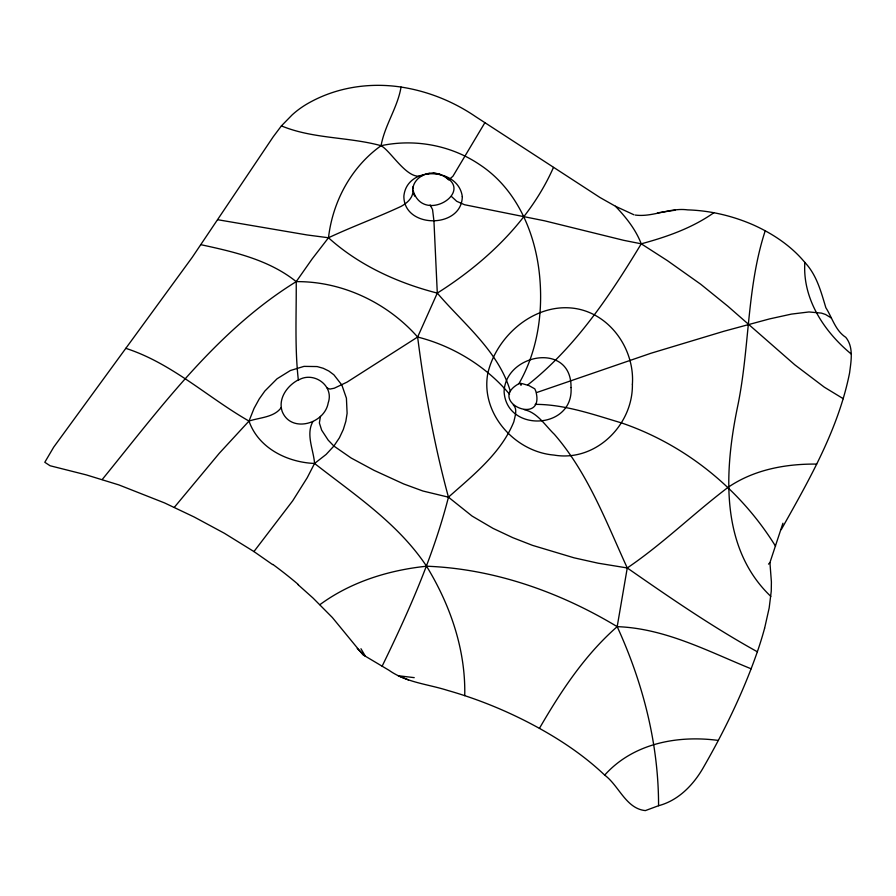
<?xml version="1.0" encoding="UTF-8"?>
<svg xmlns="http://www.w3.org/2000/svg" width="896" height="896" viewBox="0 0 896 896"><rect width="100%" height="100%" fill="white"/><g stroke="black" fill="none" stroke-linecap="round" stroke-linejoin="round"><path stroke-width="1.34" d="M518.874 383.712L521.058 383.286L520.968 385.213L521.024 383.656L522.357 383.678L528.954 385.582L534.789 388.842L535.83 391.261C545.619 427.291 486.158 401.666 518.874 383.712C537.813 350.907 543.323 311.662 539.448 274.344C535.035 231.93 516.398 188.754 479.797 164.707C451.203 145.253 414.859 138.544 381.08 145.69C351.187 167.003 332.674 201.589 328.485 237.765L312.144 258.933L296.218 281.635C296.475 314.373 294.65 347.278 298.323 379.893C287.381 385.56 277.794 398.552 282.206 411.544C291.133 433.586 324.722 423.808 328.194 402.886C334.443 385.347 313.006 370.619 297.987 380.397M782.936 523.23L769.922 562.598L771.4 581.963L771.254 591.181L769.171 607.97L764.613 628.264M413.078 190.322C423.483 227.136 482.563 187.152 436.811 173.522C425.208 170.89 411.174 179.637 412.877 192.461C412.048 198.867 406.526 203.325 401.251 206.304C377.306 217.493 352.419 226.531 328.485 237.765L306.992 234.942L217.75 219.722M272.574 564.581L253.938 551.566L224.381 533.277L194.163 516.992L164.562 502.925L118.877 484.915L86.386 474.914L50.086 465.752L44.8 462.28L53.693 447.16L192.248 257.309L273.213 136.808L281.411 125.888L292.152 114.89A115.394 91.706 17.5 0 1 311.494 101.483C338.733 86.946 370.642 82.477 401.038 87.058C397.69 107.498 384.709 125.149 381.08 145.69C391.653 151.626 408.621 182.538 423.36 175.078M412.877 188.854L413.202 186.446M298.066 584.685L313.051 598.069L332.382 617.546L362.936 654.774L389.077 670.32C406.291 682.506 427.997 684.152 447.63 690.413C476.112 698.488 503.709 709.587 529.939 723.262C556.853 737.374 582.624 754.107 604.688 775.118C619.013 785.736 625.934 808.651 645.366 810.6L658.56 805.717C658.672 743.803 642.902 682.741 617.187 626.651L627.256 567.963C606.2 521.942 587.966 473.054 554.366 434.314C545.216 425.566 537.443 412.474 524.294 409.718M430.125 204.96L432.555 209.552L433.944 221.032L437.293 293.093L417.637 337.03C424.491 391.003 434.168 444.651 448.459 497.179C433.406 556.046 408.643 611.722 382.133 666.198M781.245 529.626C809.088 479.987 838.365 429.352 849.587 372.904C851.043 361.323 853.877 347.155 845.779 337.333C835.33 330.534 832.227 317.699 825.854 307.709C821.016 291.726 816.726 274.994 804.854 262.438C791.067 245.773 772.61 233.565 752.998 224.773C732.379 215.824 710.102 210.56 687.624 209.877C669.771 207.424 652.68 217.426 635.23 215.051M765.218 230.798C746.805 286.978 749.638 347.099 738.002 404.645C724.483 468.843 719.051 547.154 770.818 596.389M764.579 628.298A139.742 30.733 -64.1 0 1 757.333 651.818C743.478 691.589 725.054 729.68 704.122 766.192C694.142 784.168 678.899 800.374 658.56 805.717M320.443 416.371L319.368 422.957L321.664 430.17L328.216 440.171L333.883 446.051L351.131 458.002L373.99 470.322L403.637 483.93L422.901 491.008L448.459 497.179L472.091 516.074L493.024 528.371L512.859 537.701L532.47 545.35L574.09 557.827L598.069 563.181L627.256 567.963C669.581 597.43 712.208 626.774 757.366 651.784M174.306 507.349L219.386 453.163L248.998 421.075L254.061 408.352L259.269 398.888L264.835 391.048L277.054 378.784L290.349 370.53L304.002 366.374L317.15 366.565L323.243 368.29L328.854 371.045L333.894 374.819L341.846 385.011L346.416 398.194L347.11 413.302L345.834 421.322L343.314 429.509L339.427 437.774L333.883 446.051L326.133 454.429L314.563 463.456L307.238 477.702L292.712 500.786L253.938 551.566M553.47 167.418C530.018 220.573 485.789 262.461 437.293 293.093C397.768 282.979 358.938 265.328 328.485 237.765M281.266 407.534C274.165 417.525 259.594 417.469 248.998 421.075C207.57 397.398 172.054 363.306 125.787 348.331M539.426 728.37C560.862 691.342 584.741 655.054 617.187 626.651C665.022 628.342 707.784 651.168 751.15 668.808M713.888 212.71C692.126 228.066 666.758 236.936 641.245 243.813C609.997 295.49 575.512 347.211 527.621 385.011M484.893 122.685L452.939 176.232L448.706 179.928L443.845 175.717M312.827 421.725C305.659 434.392 313.622 450.128 314.563 463.456C354.502 494.715 397.902 523.208 426.563 566.216C450.285 605.069 465.774 649.746 464.733 695.643M102.2 479.528C160.44 407.949 216.418 330.893 296.218 281.635C342.238 281.21 387.33 302.725 417.637 337.03C452.883 345.934 486.248 366.285 509.555 394.251M768.51 564.11L769.922 562.598M604.688 775.118C633.08 743.322 677.667 735 718.334 740.432M448.459 497.179C472.998 475.272 501.178 453.174 513.845 421.747C514.898 416.595 517.821 408.946 513.262 404.869M627.256 567.963C663.006 543.715 693.806 513.262 728.179 487.278C754.141 469.571 785.758 463.781 816.67 464.083M319.917 604.654C350.874 581.874 388.629 570.181 426.563 566.216C493.853 568.702 559.843 592.054 617.187 626.651M417.637 337.03L347.032 382.133L334.253 388.226L329.918 389.077L327.23 388.069M536.581 392.571L651 353.237L723.822 331.285L769.518 318.92L791.437 314.104L808.976 311.954L821.43 313.107L825.518 314.462L831.41 318.046M426.283 174.093L429.554 173.41M657.44 212.89L675.024 210.202M535.147 404.365C564.525 404.286 593.432 414.557 621.387 422.878C685.216 444.64 740.096 488.97 775.544 546.213M433.126 173.118L440.238 174.272M314.563 463.456C287.358 462.381 258.384 448.179 248.998 421.075M414.221 677.645L398.194 675.73L408.498 679.93M401.038 87.058C427.784 91.134 453.41 101.45 475.731 116.704L599.973 197.501L615.462 206.259L633.92 214.771M381.08 145.69C348.354 136.774 312.883 138.97 281.411 125.888M843.315 398.731L824.309 387.173L794.842 364.851L727.821 306.186L700.795 284.301L667.408 260.635L641.245 243.813L623.739 240.33L544.566 220.808L464.576 204.736L456.714 201.298L451.494 196.493M201.006 244.709C234.338 251.944 268.99 259.806 296.218 281.635M851.189 353.976C824.13 331.688 802.368 298.805 804.854 262.438M357.235 648.491L365.378 656.23L360.965 648.738M437.293 293.093C463.422 323.781 498.803 351.31 510.406 391.574M615.462 206.259C625.99 217.314 635.667 229.376 641.245 243.813M413.638 193.76L414.669 196.134M272.866 564.424A168.078 56.168 32.5 0 1 298.458 584.64M462.302 196.65C461.765 228.984 403.659 228.827 403.872 196.134C406.862 165.144 458.517 167.294 462.302 196.65M571.021 387.542C573.899 429.867 506.419 432.925 504.101 391.619C505.366 353.517 571.76 341.398 571.021 387.542M632.397 384.216C633.08 425.118 595.526 462.291 553.907 455.056C514.517 451.741 480.133 413.022 487.883 372.96C496.854 335.451 534.834 302.635 574.672 308.392C610.109 313.622 634.794 349.395 632.397 384.216"/></g></svg>
